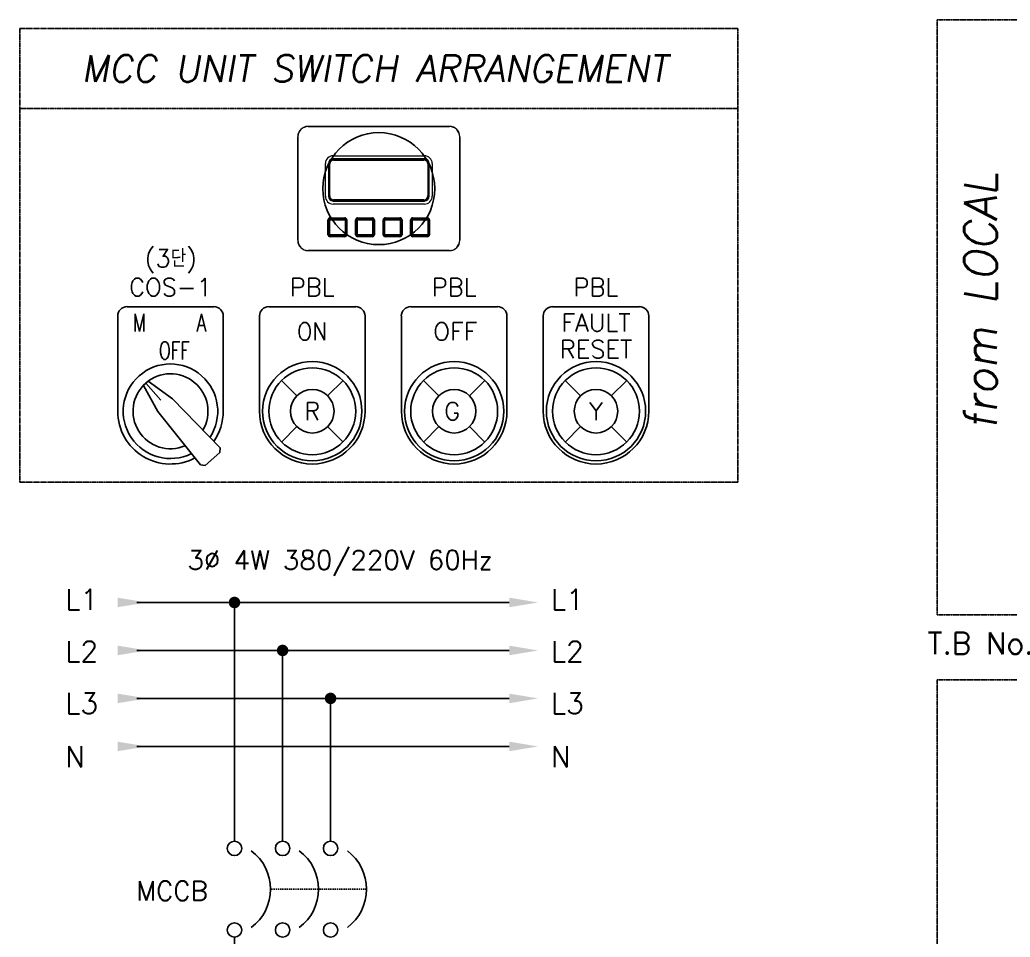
# Model space of a CAD drawing. Header units: millimetres. Extents: x 60229 to 91621, y 21923 to 36546.
# Drawn here: x 79691 to 80825, y 24649 to 25699 of the extents above; entities that cross this region are included whole.
import ezdxf
from ezdxf.enums import TextEntityAlignment as Align

# ---------------------------------------------------------------- set-up
doc = ezdxf.new("R2010")
doc.units = ezdxf.units.MM
doc.linetypes.add('CENTER', pattern=[2, 1.25, -0.25, 0.25, -0.25])
doc.linetypes.add('HIDDEN', pattern=[2.5, 1.5, -1])
doc.layers.add('1', color=7, linetype='Continuous')
doc.layers.add('속판 홀타공', color=2, linetype='Continuous')
doc.styles.add('ROMANS', font='romans.shx', dxfattribs={"bigfont": 'fhg.shx'})

# ---------------------------------------------------------------- blocks, each defined once
blk = doc.blocks.new('A$C37BB3849')
at = {"layer": '1', "color": 2, "linetype": 'Continuous', "lineweight": 18}
for p, q in [((41.07931, 17.078395), (-41.079309, 17.078395)), ((-41.00091, 17), (41.000911, 17)), ((41.000911, 17), (-41.00091, 17)), ((-47.078395, 11.079309), (-47.078395, -49.079309)), ((-47, -49.00091), (-47, 11.00091)), ((-47, 11.00091), (-47, -49.00091)), ((47, 11.00091), (47, -49.00091)), ((47, -49.00091), (47, 11.00091)), ((47.078396, -49.079309), (47.078396, 11.079309)), ((-26.5, 0), (26.5, 0)), ((-31, -23.5), (-31, -4.5)), ((-29.25, -4.5), (-29.25, -23.5)), ((-29, -7.1), (-29, -4.75)), ((-28.5, -23.25), (-28.5, -4.75)), ((26.5, -1.75), (-26.5, -1.75)), ((-26.25, -2), (26.25, -2)), ((-26.25, -2.5), (26.25, -2.5)), ((28.5, -4.75), (28.5, -23.25)), ((29, -4.75), (29, -12.8)), ((29.25, -23.5), (29.25, -4.5)), ((31, -4.5), (31, -23.5)), ((-29, -7.1), (-29.250009, -7.1)), ((-29.250009, -8.9), (-29, -8.9)), ((-29.25, -7), (-28.999996, -7)), ((-28.999996, -9), (-29.25, -9)), ((-29, -19.1), (-29, -8.9)), ((28.999997, -12.7), (29.25, -12.7)), ((29.25, -15.3), (28.999997, -15.3)), ((29.25001, -12.8), (29, -12.8)), ((29, -15.2), (29, -23.25)), ((29, -15.2), (29.25001, -15.2)), ((-29, -19.1), (-29.250009, -19.1)), ((-29.250009, -20.9), (-29, -20.9)), ((-29.25, -19), (-28.999996, -19)), ((-28.999996, -21), (-29.25, -21)), ((-29, -23.25), (-29, -20.9)), ((-26.5, -26.25), (26.5, -26.25)), ((26.5, -28), (-26.5, -28)), ((26.25, -25.5), (-26.25, -25.5)), ((26.25, -26), (-26.25, -26)), ((-29.5, -45.8), (-29.5, -37.2)), ((-29, -37.2), (-29, -45.8)), ((-28.4, -45.7), (-28.4, -37.3)), ((-28.3, -36), (-19.7, -36)), ((-19.7, -36.5), (-28.3, -36.5)), ((-28.2, -37.1), (-19.8, -37.1)), ((-19.6, -37.3), (-19.6, -45.7)), ((-19, -45.8), (-19, -37.2)), ((-18.5, -37.2), (-18.5, -45.8)), ((-13.5, -45.8), (-13.5, -37.2)), ((-13, -37.2), (-13, -45.8)), ((-12.4, -45.7), (-12.4, -37.3)), ((-12.3, -36), (-3.7, -36)), ((-3.7, -36.5), (-12.3, -36.5)), ((-12.2, -37.1), (-3.8, -37.1)), ((-3.6, -37.3), (-3.6, -45.7)), ((-3, -45.8), (-3, -37.2)), ((-2.5, -37.2), (-2.5, -45.8)), ((2.5, -45.8), (2.5, -37.2)), ((3, -37.2), (3, -45.8)), ((3.6, -45.7), (3.6, -37.3)), ((3.7, -36), (12.3, -36)), ((12.3, -36.5), (3.7, -36.5)), ((3.8, -37.1), (12.2, -37.1)), ((12.4, -37.3), (12.4, -45.7)), ((13, -45.8), (13, -37.2)), ((13.5, -37.2), (13.5, -45.8)), ((18.5, -45.8), (18.5, -37.2)), ((19, -37.2), (19, -45.8)), ((19.6, -45.7), (19.6, -37.3)), ((19.7, -36), (28.3, -36)), ((28.3, -36.5), (19.7, -36.5)), ((19.8, -37.1), (28.2, -37.1)), ((28.4, -37.3), (28.4, -45.7)), ((29, -45.8), (29, -37.2)), ((29.5, -37.2), (29.5, -45.8)), ((-19.8, -45.9), (-28.2, -45.9)), ((-27, -45.9), (-27, -46.5)), ((-26, -46.5), (-26, -45.9)), ((-24.5, -45.9), (-24.5, -46.5)), ((-23.5, -46.5), (-23.5, -45.9)), ((-22, -45.9), (-22, -46.5)), ((-21, -46.5), (-21, -45.9)), ((-3.8, -45.9), (-12.2, -45.9)), ((-11, -45.9), (-11, -46.5)), ((-10, -46.5), (-10, -45.9)), ((-8.5, -45.9), (-8.5, -46.5)), ((-7.5, -46.5), (-7.5, -45.9)), ((-6, -45.9), (-6, -46.5)), ((-5, -46.5), (-5, -45.9)), ((12.2, -45.9), (3.8, -45.9)), ((5, -45.9), (5, -46.5)), ((6, -46.5), (6, -45.9)), ((7.5, -45.9), (7.5, -46.5)), ((8.5, -46.5), (8.5, -45.9)), ((10, -45.9), (10, -46.5)), ((11, -46.5), (11, -45.9)), ((28.2, -45.9), (19.8, -45.9)), ((21, -45.9), (21, -46.5)), ((22, -46.5), (22, -45.9)), ((23.5, -45.9), (23.5, -46.5)), ((24.5, -46.5), (24.5, -45.9)), ((26, -45.9), (26, -46.5)), ((27, -46.5), (27, -45.9)), ((-28.3, -46.5), (-19.7, -46.5)), ((-19.7, -47), (-28.3, -47)), ((-12.3, -46.5), (-3.7, -46.5)), ((-3.7, -47), (-12.3, -47)), ((3.7, -46.5), (12.3, -46.5)), ((12.3, -47), (3.7, -47)), ((19.7, -46.5), (28.3, -46.5)), ((28.3, -47), (19.7, -47)), ((-41.079309, -55.078396), (41.07931, -55.078396)), ((41.000911, -55), (-41.00091, -55)), ((-41.00091, -55), (41.000911, -55))]:
    blk.add_line(p, q, dxfattribs=at)
for centre, radius, start, end in [((-26.5, -4.5), 4.5, 90, 180), ((26.5, -4.5), 4.5, 0, 90), ((-26.5, -4.5), 2.75, 90, 180), ((-26.25, -4.75), 2.75, 90, 180), ((-26.25, -4.75), 2.25, 90, 180), ((26.25, -4.75), 2.75, 0, 90), ((26.25, -4.75), 2.25, 0, 90), ((26.5, -4.5), 2.75, 0, 90), ((-26.5, -23.5), 4.5, 180, 270), ((-26.5, -23.5), 2.75, 180, 270), ((-26.25, -23.25), 2.75, 180, 270), ((-26.25, -23.25), 2.25, 180, 270), ((26.25, -23.25), 2.75, 270, 0), ((26.25, -23.25), 2.25, 270, 0), ((26.5, -23.5), 2.75, 270, 0), ((26.5, -23.5), 4.5, 270, 0), ((-28.3, -37.2), 1.2, 90, 180), ((-28.3, -37.2), 0.7, 90, 180), ((-28.2, -37.3), 0.2, 90, 180), ((-19.8, -37.3), 0.2, 0, 90), ((-19.7, -37.2), 1.2, 0, 90), ((-19.7, -37.2), 0.7, 0, 90), ((-12.3, -37.2), 1.2, 90, 180), ((-12.3, -37.2), 0.7, 90, 180), ((-12.2, -37.3), 0.2, 90, 180), ((-3.8, -37.3), 0.2, 0, 90), ((-3.7, -37.2), 1.2, 0, 90), ((-3.7, -37.2), 0.7, 0, 90), ((3.7, -37.2), 1.2, 90, 180), ((3.7, -37.2), 0.7, 90, 180), ((3.8, -37.3), 0.2, 90, 180), ((12.2, -37.3), 0.2, 0, 90), ((12.3, -37.2), 1.2, 0, 90), ((12.3, -37.2), 0.7, 0, 90), ((19.7, -37.2), 1.2, 90, 180), ((19.7, -37.2), 0.7, 90, 180), ((19.8, -37.3), 0.2, 90, 180), ((28.2, -37.3), 0.2, 0, 90), ((28.3, -37.2), 1.2, 0, 90), ((28.3, -37.2), 0.7, 0, 90), ((-28.3, -45.8), 1.2, 180, 270), ((-28.3, -45.8), 0.7, 180, 270), ((-28.2, -45.7), 0.2, 180, 270), ((-19.8, -45.7), 0.2, 270, 0), ((-19.7, -45.8), 1.2, 270, 0), ((-19.7, -45.8), 0.7, 270, 0), ((-12.3, -45.8), 1.2, 180, 270), ((-12.3, -45.8), 0.7, 180, 270), ((-12.2, -45.7), 0.2, 180, 270), ((-3.8, -45.7), 0.2, 270, 0), ((-3.7, -45.8), 1.2, 270, 0), ((-3.7, -45.8), 0.7, 270, 0), ((3.7, -45.8), 1.2, 180, 270), ((3.7, -45.8), 0.7, 180, 270), ((3.8, -45.7), 0.2, 180, 270), ((12.2, -45.7), 0.2, 270, 0), ((12.3, -45.8), 1.2, 270, 0), ((12.3, -45.8), 0.7, 270, 0), ((19.7, -45.8), 1.2, 180, 270), ((19.7, -45.8), 0.7, 180, 270), ((19.8, -45.7), 0.2, 180, 270), ((28.2, -45.7), 0.2, 270, 0), ((28.3, -45.8), 1.2, 270, 0), ((28.3, -45.8), 0.7, 270, 0)]:
    blk.add_arc(centre, radius, start, end, dxfattribs=at)
for centre, major_axis, ratio, start_param, end_param in [((-41.077633, 11.077634), (4.243718, -4.243718), 0.999746, 2.3563467834, 3.9268385237), ((-40.999086, 10.999086), (4.243933, -4.243933), 0.999695, 2.3563461886, 3.9268391183), ((-40.999086, 10.999086), (-4.243933, 4.243933), 0.999695, 5.4979388427, 7.0684317721), ((40.999086, 10.999086), (-4.243933, -4.243933), 0.999695, 2.3563461874, 3.9268391181), ((40.999086, 10.999086), (4.243933, 4.243933), 0.999695, 5.4979388413, 7.0684317721), ((41.077634, 11.077634), (-4.243718, -4.243718), 0.999746, 2.3563467834, 3.9268385237), ((-41.077633, -49.077634), (-4.243718, -4.243718), 0.999746, 5.497939437, 7.0684311773), ((-40.999086, -48.999086), (4.243933, 4.243933), 0.999695, 2.3563461886, 3.9268391181), ((-40.999086, -48.999086), (-4.243933, -4.243933), 0.999695, 5.4979388424, 7.0684317722), ((40.999086, -48.999086), (-4.243933, 4.243933), 0.999695, 2.3563461886, 3.9268391194), ((40.999086, -48.999086), (4.243933, -4.243933), 0.999695, 5.497938843, 7.0684317734), ((41.077634, -49.077634), (4.243718, -4.243718), 0.999746, 5.497939437, 7.0684311773)]:
    blk.add_ellipse(centre, major_axis=major_axis, ratio=ratio, start_param=start_param, end_param=end_param, dxfattribs=at)

msp = doc.modelspace()

# ---------------------------------------------------------------- linework, layer by layer
at = {"color": 3, "linetype": 'CENTER', "lineweight": -2}
for p, q in [((80740.9, 25699), (85014.5, 25699)), ((80740.9, 25699), (80740.9, 25017.7)), ((79691.1, 25169.7), (79691.1, 25688.9)), ((80512.8, 25688.9), (79691.1, 25688.9)), ((80512.8, 25688.9), (80512.8, 25169.7)), ((79691.1, 25597.6), (80512.8, 25597.6)), ((80512.8, 25169.7), (79691.1, 25169.7)), ((80740.9, 25017.7), (85014.5, 25017.7)), ((80740.9, 24943.4), (85014.5, 24943.4)), ((80740.9, 24943.4), (80740.9, 23085.3))]:
    msp.add_line(p, q, dxfattribs=at)
at = {"color": 3, "lineweight": -2}
for p, q in [((79813.8, 25370.6), (79913.2, 25370.6)), ((79976.1, 25370.6), (80075.5, 25370.6)), ((80138.4, 25370.6), (80237.9, 25370.6)), ((80300.8, 25370.6), (80400.2, 25370.6)), ((79803.2, 25360), (79803.2, 25250.9)), ((79923.9, 25360), (79923.9, 25250.9)), ((79965.5, 25360), (79965.5, 25250.9)), ((80086.2, 25360), (80086.2, 25250.9)), ((80127.8, 25360), (80127.8, 25250.9)), ((80248.5, 25360), (80248.5, 25250.9)), ((80290.1, 25360), (80290.1, 25250.9)), ((80410.8, 25360), (80410.8, 25250.9))]:
    msp.add_line(p, q, dxfattribs=at)
at = {"color": 8, "lineweight": -2}
for p, q in [((79832.5, 25280.5), (79849, 25250.5)), ((79835.2, 25283.1), (79852.4, 25263.5)), ((79838.1, 25285.4), (79865.8, 25265.3)), ((79865.8, 25265.3), (79920.2, 25208.9)), ((79849, 25250.5), (79898, 25189.4)), ((79920.2, 25208.9), (79919.9, 25203.7)), ((79903.2, 25188.9), (79919.9, 25203.7)), ((79898, 25189.4), (79903.2, 25188.9))]:
    msp.add_line(p, q, dxfattribs=at)
at = {"color": 8, "linetype": 'Continuous', "lineweight": -2}
for p, q in [((79990.7, 25286), (80008.3, 25268.5)), ((80043.4, 25268.5), (80061, 25286)), ((80153, 25286), (80170.6, 25268.5)), ((80205.7, 25268.5), (80223.3, 25286)), ((80315.3, 25286), (80332.9, 25268.5)), ((80368, 25268.5), (80385.6, 25286)), ((79990.7, 25215.7), (80008.3, 25233.3)), ((80043.4, 25233.3), (80061, 25215.7)), ((80153, 25215.7), (80170.6, 25233.3)), ((80205.7, 25233.3), (80223.3, 25215.7)), ((80315.3, 25215.7), (80332.9, 25233.3)), ((80368, 25233.3), (80385.6, 25215.7))]:
    msp.add_line(p, q, dxfattribs=at)
at = {"color": 7, "lineweight": -2}
for p, q in [((79825.1, 25032), (80251.3, 25032)), ((79936.8, 25032), (79936.8, 24823.9)), ((79825.1, 24977.1), (80251.3, 24977.1)), ((79991.8, 24977.1), (79991.8, 24823.9)), ((79825.1, 24922.2), (80251.3, 24922.2)), ((80046.7, 24922.2), (80046.7, 24823.9)), ((79825.1, 24867.2), (80251.3, 24867.2)), ((79936.8, 24867.2), (79936.8, 24758.7)), ((79991.8, 24867.2), (79991.8, 24758.7)), ((80046.7, 24867.2), (80046.7, 24758.7)), ((79936.8, 24260.2), (79936.8, 24648.9))]:
    msp.add_line(p, q, dxfattribs=at)
at = {"color": 3, "linetype": 'HIDDEN', "lineweight": -2}
msp.add_line((80087.9, 24703.8), (79978, 24703.8), dxfattribs=at)
at = {"lineweight": -2, "const_width": 6.59}
for points in [[(79933.5, 25032, 1), (79940.1, 25032, 1)], [(79988.5, 24977.1, 1), (79995.1, 24977.1, 1)], [(80043.4, 24922.2, 1), (80050, 24922.2, 1)]]:
    msp.add_lwpolyline(points, format="xyb", close=True, dxfattribs=at)
at = {"color": 8, "linetype": 'Continuous', "lineweight": -2}
for centre, radius in [((80025.8, 25250.9), 56.8), ((80025.8, 25250.9), 49.7), ((80188.2, 25250.9), 56.8), ((80188.2, 25250.9), 49.7), ((80350.5, 25250.9), 56.8), ((80350.5, 25250.9), 49.7)]:
    msp.add_circle(centre, radius, dxfattribs=at)
at = {"color": 8, "lineweight": -2}
for centre in [(80025.8, 25250.9), (80188.2, 25250.9), (80350.5, 25250.9)]:
    msp.add_circle(centre, 24.9, dxfattribs=at)
at = {"lineweight": -2}
for centre in [(79936.8, 24750.5), (79991.8, 24750.5), (80046.7, 24750.5), (79936.8, 24657.1), (79991.8, 24657.1), (80046.7, 24657.1)]:
    msp.add_circle(centre, 8.24, dxfattribs=at)
at = {"color": 3, "lineweight": -2}
for centre, radius, start, end in [((79813.8, 25360), 10.7, 90, 180), ((79913.2, 25360), 10.7, 0, 90), ((79976.1, 25360), 10.7, 90, 180), ((80075.5, 25360), 10.7, 0, 90), ((80138.4, 25360), 10.7, 90, 180), ((80237.9, 25360), 10.7, 0, 90), ((80300.8, 25360), 10.7, 90, 180), ((80400.2, 25360), 10.7, 0, 90), ((79863.5, 25250.9), 60.4, 180, 297.6758), ((79863.5, 25250.9), 60.4, 325.0198, 0), ((80025.8, 25250.9), 60.4, 180, 0), ((80188.2, 25250.9), 60.4, 180, 0), ((80350.5, 25250.9), 60.4, 180, 0)]:
    msp.add_arc(centre, radius, start, end, dxfattribs=at)
at = {"color": 8, "lineweight": -2}
for radius, start, end in [(54.1, 326.3304, 296.3652), (42.9, 329.6355, 293.06)]:
    msp.add_arc((79863.5, 25250.9), radius, start, end, dxfattribs=at)
at = {"color": 7, "lineweight": -2}
msp.add_arc((79923.1, 24703.8), 54.9, 306.8699, 53.1301, dxfattribs=at)
at = {"lineweight": -2}
for centre in [(79978, 24703.8), (80033, 24703.8)]:
    msp.add_arc(centre, 54.9, 306.8699, 53.1301, dxfattribs=at)
at = {"color": 3, "lineweight": -2}
for points in [[(79803.2, 25037.5), (79803.2, 25026.6), (79836.1, 25032)], [(80251.3, 25037.5), (80251.3, 25026.6), (80284.3, 25032)], [(79803.2, 24982.6), (79803.2, 24971.6), (79836.1, 24977.1)], [(80251.3, 24982.6), (80251.3, 24971.6), (80284.3, 24977.1)], [(79803.2, 24927.7), (79803.2, 24916.7), (79836.1, 24922.2)], [(80251.3, 24927.7), (80251.3, 24916.7), (80284.3, 24922.2)], [(79803.2, 24872.7), (79803.2, 24861.8), (79836.1, 24867.2)], [(80251.3, 24872.7), (80251.3, 24861.8), (80284.3, 24867.2)]]:
    msp.add_solid(points, dxfattribs=at)
at = {"layer": '속판 홀타공', "color": 7, "lineweight": -2}
msp.add_circle((80101.9, 25505.7), 64.1, dxfattribs=at)

# ---------------------------------------------------------------- block references
at = {"lineweight": -2, "xscale": 1.971290819178795, "yscale": 1.971290819178795, "zscale": 1.971290819178795}
msp.add_blockref('A$C37BB3849', (80101.9, 25543.3), dxfattribs=at)

# ---------------------------------------------------------------- texts
at = {"lineweight": -2, "style": 'ROMANS', "oblique": 10}
msp.add_text('MCC UNIT SWITCH ARRANGEMENT', height=30.434, dxfattribs=at).set_placement((80096.9, 25628), align=Align.CENTER)
msp.add_text('from LOCAL', height=37.16, rotation=90, dxfattribs=at).set_placement((80790.5, 25376.9), align=Align.MIDDLE)
at = {"color": 1, "lineweight": -2, "style": 'ROMANS'}
for s, p in [('(3단)', (79863.9, 25415.8)), ('COS-1', (79863.5, 25382.8))]:
    msp.add_text(s, height=20.29, dxfattribs=at).set_placement(p, align=Align.CENTER)
at = {"lineweight": -2, "style": 'ROMANS'}
for p in [(80025.8, 25382.8), (80188.2, 25382.8), (80350.5, 25382.8)]:
    msp.add_text('PBL', height=20.29, dxfattribs=at).set_placement(p, align=Align.CENTER)
at = {"color": 12, "lineweight": -2, "style": 'ROMANS', "width": 0.7}
for s, height, p in [('M', 20.3, (79828, 25342.2)), ('A', 20.3, (79899, 25342.2)), ('OFF', 20.29, (79868, 25310.2))]:
    msp.add_text(s, height=height, dxfattribs=at).set_placement(p, align=Align.CENTER)
at = {"color": 7, "lineweight": -2, "style": 'ROMANS'}
for s, height, p in [('FAULT', 20.29, (80350.5, 25342.2)), ('OFF', 20.29, (80189.5, 25332.1)), ('RESET', 20.29, (80350.5, 25311.8)), ('R', 20.3, (80025.8, 25240.8)), ('G', 20.3, (80186, 25240.8)), ('Y', 20.3, (80350.5, 25240.8)), ('3%%C 4W 380/220V 60Hz', 21.973, (80057.7, 25069.7))]:
    msp.add_text(s, height=height, dxfattribs=at).set_placement(p, align=Align.CENTER)
at = {"color": 7, "lineweight": -2, "style": 'ROMANS', "width": 0.9}
msp.add_text('ON', height=20.29, dxfattribs=at).set_placement((80025.8, 25332.1), align=Align.CENTER)
at = {"color": 7, "lineweight": -2, "style": 'ROMANS'}
for s, height, p in [('L1', 23.77, (79743.1, 25023.5)), ('L1', 23.77, (80298.9, 25023.5)), ('L2', 23.77, (79743.1, 24964.1)), ('L2', 23.77, (80298.9, 24964.1)), ('L3', 23.77, (79743.1, 24904.7)), ('L3', 23.77, (80298.9, 24904.7)), ('N', 23.8, (79743.1, 24843.6)), ('N', 23.8, (80298.9, 24843.6)), ('MCCB', 21.97, (79824.4, 24690.9))]:
    msp.add_text(s, height=height, dxfattribs=at).set_placement(p)
at = {"lineweight": -2, "style": 'ROMANS'}
msp.add_text('T.B No.', height=24.77, dxfattribs=at).set_placement((80730.1, 24973))

doc.saveas('drawing.dxf')
